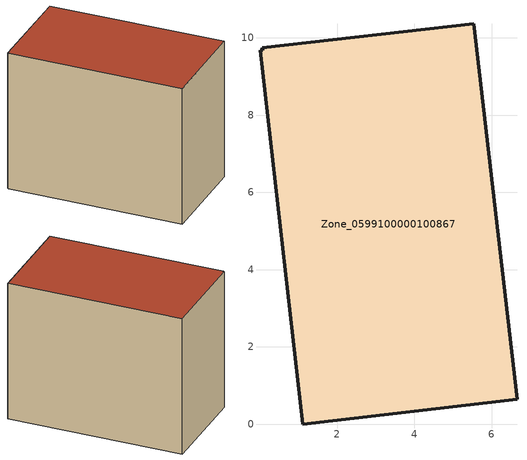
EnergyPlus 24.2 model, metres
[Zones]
Zone_0599100000100867
 floor ground (C_G): 0.07,9.74 5.54,10.36 6.66,0.64 1.11,0 0.01,9.68 0.07,9.68 z0
 wall outside (C_F): 6.66,0.64 5.54,10.36 0.07,9.74 0.07,9.68 0.01,9.68 1.11,0 6.66,0.64 z0:7.93
 roof outside (C_R): 5.54,10.36 0.07,9.74 0.07,9.68 0.01,9.68 1.11,0 6.66,0.64 z7.93
[BUILDING]
Pand.0599100000100867: North Axis=0; Terrain=City; Loads Convergence Tolerance Value=0.04; Temperature Convergence Tolerance Value=0.4; Solar Distribution=FullExterior; Maximum Number of Warmup Days=25; Minimum Number of Warmup Days=1
[Site:Location]
Rotterdam.The.Hague.AP_ZH_NLD Design_Conditions: Latitude=51.96; Longitude=4.45; Time Zone=1; Elevation=-4.5
[SITE:GROUNDTEMPERATURE:BUILDINGSURFACE]
18, 18, 18, 18, 18, 18, 18, 18, 18, 18, 18, 18
[MATERIAL] Thermal Absorptance=0.9; Solar Absorptance=0.7; Visible Absorptance=0.7
Name | Roughness | Thickness | Conductivity | Density | Specific Heat
G.TI.1946-1964 | MediumSmooth | 0.15 | 1 | 540 | 1210
F.TI.1946-1964 | Rough | 0.3 | 0.857143 | 1920 | 840
R.TI.1946-1964 | MediumRough | 0.2 | 0.277778 | 1500 | 1000
[CONSTRUCTION]
C_G: G.TI.1946-1964
C_F: F.TI.1946-1964
C_R: R.TI.1946-1964
[ZONE]
Zone_0599100000100867: Type=1; Multiplier=1; Ceiling Height=Autocalculate; Volume=Autocalculate; Floor Area=autocalculate; Part of Total Floor Area=Yes
[ZONEINFILTRATION:DESIGNFLOWRATE]
Infil_Zone_0599100000100867: Zone or ZoneList or Space or SpaceList=Zone_0599100000100867; Schedule=AlwaysOn; Design Flow Rate Calculation Method=Flow/Area; Flow Rate per Floor Area=0.003; Constant Term Coefficient=1; Temperature Term Coefficient=0; Velocity Term Coefficient=0; Velocity Squared Term Coefficient=0
[HVACTEMPLATE:ZONE:IDEALLOADSAIRSYSTEM]
Zone_0599100000100867: Maximum Heating Supply Air Temperature=50; Minimum Cooling Supply Air Temperature=13; Maximum Heating Supply Air Humidity Ratio=0.0156; Minimum Cooling Supply Air Humidity Ratio=0.0077; Heating Limit=NoLimit; Cooling Limit=NoLimit; Dehumidification Control Type=ConstantSensibleHeatRatio; Cooling Sensible Heat Ratio=0.7; Dehumidification Setpoint=60; Humidification Control Type=None; Humidification Setpoint=30; Outdoor Air Method=None; Outdoor Air Flow Rate per Person=0.00944; Outdoor Air Flow Rate per Zone Floor Area=0; Outdoor Air Flow Rate per Zone=0; Demand Controlled Ventilation Type=None; Outdoor Air Economizer Type=NoEconomizer; Heat Recovery Type=None; Sensible Heat Recovery Effectiveness=0.7; Latent Heat Recovery Effectiveness=0.65
[ZONECONTROL:THERMOSTAT]
ThermostatControl_Zone_0599100000100867: Zone or ZoneList=Zone_0599100000100867; Control Type Schedule=DualSetpointControlType; Control 1=Thermostat_Zone_0599100000100867; Temperature Difference Between Cutout And Setpoint=0
[THERMOSTATSETPOINT:DUALSETPOINT]
Thermostat_Zone_0599100000100867: Heating Setpoint Temperature Schedule=HeatingSetpoint_Zone_0599100000100867; Cooling Setpoint Temperature Schedule=CoolingSetpoint_Zone_0599100000100867
[SCHEDULE:COMPACT]
HeatingSetpoint_Zone_0599100000100867: Through: 12/31, For: AllDays, Until: 24:00, 21
CoolingSetpoint_Zone_0599100000100867: Through: 12/31, For: AllDays, Until: 24:00, 24
DualSetpointControlType: Through: 12/31, For: AllDays, Until: 24:00, 4
AlwaysOn: Through: 12/31, For: AllDays, Until: 24:00, 1
